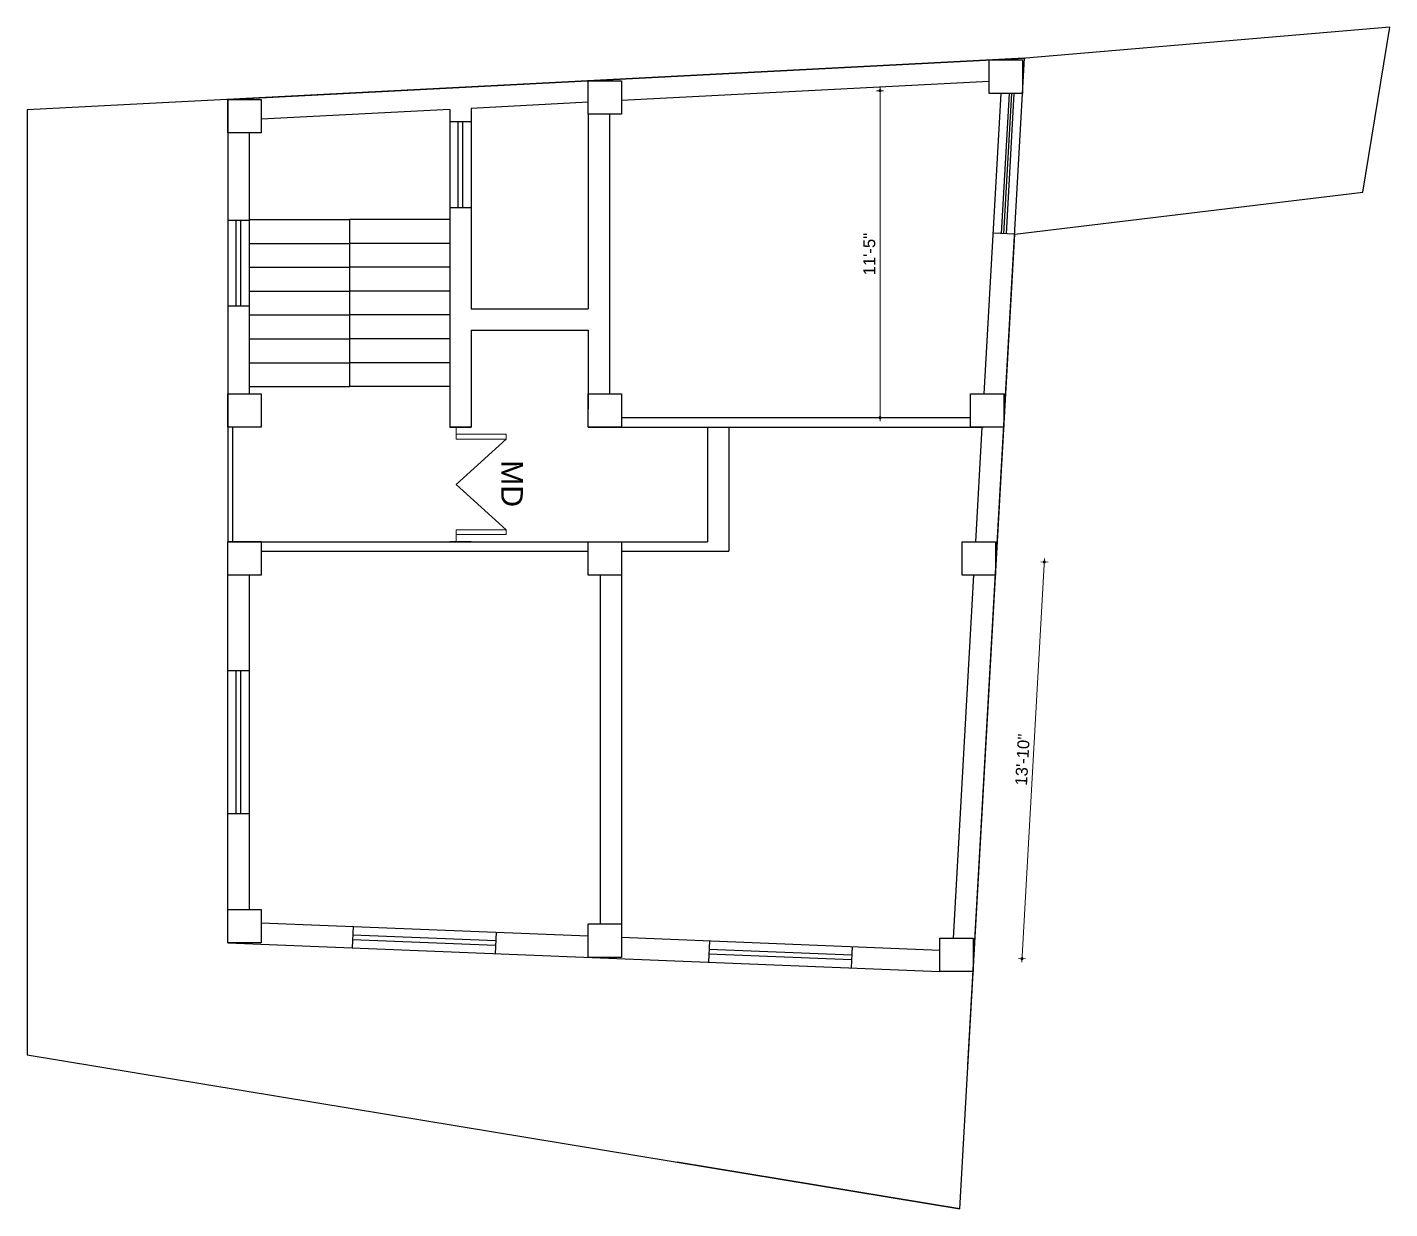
# Model space of a CAD drawing. Header units: inches. Extents: x 21707 to 1971361, y -855114 to -7342.
# Drawn here: x 30398 to 30969, y -18243 to -17748 of the extents above; entities that cross this region are included whole.
import ezdxf
from ezdxf.enums import TextEntityAlignment as Align

# ---------------------------------------------------------------- set-up
doc = ezdxf.new("R2010")
doc.units = ezdxf.units.IN
doc.header["$LTSCALE"] = 0.5
doc.header["$MEASUREMENT"] = 0
doc.header["$PDMODE"] = 66
for name, color, linetype, lineweight in [('ELEVATION', 85, 'Continuous', 9), ('hatch', 9, 'Continuous', 0), ('Toilet', 7, 'Continuous', 25)]:
    doc.layers.add(name, color=color, linetype=linetype, lineweight=lineweight)
doc.styles.get("Standard").update_dxf_attribs({"font": 'arial.ttf'})
doc.dimstyles.new('S8', dxfattribs={"dimtxt": 5, "dimasz": 1, "dimexe": 6, "dimexo": 18, "dimgap": 1.9375, "dimtad": 1, "dimdec": 0, "dimzin": 3, "dimdsep": 46, "dimlunit": 4, "dimtxsty": 'Standard', "dimblk": 'dot 2', "dimcen": 12, "dimse1": 1, "dimse2": 1, "dimclrd": 1, "dimclre": 1, "dimclrt": 256, "dimadec": 0, "dimazin": 0, "dimtfac": 0.75, "dimtdec": 0, "dimtix": 1, "dimtmove": 1, "dimatfit": 3, "dimldrblk": 'DOT', "dimfxl": 1, "dimtolj": 1, "dimtzin": 0, "dimlwd": 9, "dimlwe": 9, "dimarcsym": 0})

# ---------------------------------------------------------------- blocks, each defined once
blk = doc.blocks.new('dot1')
at = {"layer": 'hatch'}
h = blk.add_hatch(color=256, dxfattribs=at)
edge = h.paths.add_edge_path()
edge.add_arc((0, 0), 1, 0, 360)
for p, q in [((3, 0), (-3, 0)), ((0, 3), (0, -3))]:
    blk.add_line(p, q, dxfattribs=at)
blk.add_circle((0, 0), 1, dxfattribs=at)
blk = doc.blocks.new('dot 2')
at = {"layer": 'hatch', "xscale": 0.5, "yscale": 0.5, "zscale": 0.5}
blk.add_blockref('dot1', (0, 0), dxfattribs=at)
blk = doc.blocks.new('*D953')
at = {"layer": 'Defpoints', "color": 0, "transparency": 16777216}
for p in [(30727.09, -17774.12), (30727.09, -17911.1), (30755.76, -17911.1)]:
    blk.add_point(p, dxfattribs=at)
at = {"layer": 'Toilet', "color": 1, "lineweight": 9, "transparency": 16777216}
blk.add_line((30755.76, -17775.12), (30755.76, -17910.1), dxfattribs=at)
for p, rotation in [((30755.76, -17774.12), 90), ((30755.76, -17911.1), 270)]:
    blk.add_blockref('dot 2', p, dxfattribs=dict(at, rotation=rotation))
at = {"layer": 'Toilet', "transparency": 16777216, "insert": (30751.27, -17842.61), "char_height": 5, "attachment_point": 5, "rotation": 90}
blk.add_mtext('\\A1;11\'-5"', dxfattribs=at)
blk = doc.blocks.new('_Dot')
at = {"color": 0, "linetype": 'ByBlock', "lineweight": -2}
blk.add_line((-0.5, 0), (-1, 0), dxfattribs=at)
at = {"color": 0, "linetype": 'ByBlock', "const_width": 0.5}
blk.add_lwpolyline([(-0.25, 0, 1), (0.25, 0, 1)], format="xyb", close=True, dxfattribs=at)
blk = doc.blocks.new('*D954')
at = {"layer": 'Defpoints', "color": 0, "transparency": 16777216}
for p in [(30797.11, -17970.1), (30787.74, -18136.24), (30815.26, -18137.79)]:
    blk.add_point(p, dxfattribs=at)
at = {"layer": 'Toilet', "color": 1, "lineweight": 9, "transparency": 16777216}
blk.add_line((30824.56, -17972.65), (30815.31, -18136.79), dxfattribs=at)
for p, rotation in [((30824.62, -17971.66), 86.77451339904444), ((30815.26, -18137.79), 266.7745133990445)]:
    blk.add_blockref('dot 2', p, dxfattribs=dict(at, rotation=rotation))
at = {"layer": 'Toilet', "transparency": 16777216, "insert": (30815.45, -18054.47), "char_height": 5, "attachment_point": 5, "rotation": 86.7745}
blk.add_mtext('\\A1;13\'-10"', dxfattribs=at)

msp = doc.modelspace()

# ---------------------------------------------------------------- linework, layer by layer
at = {"layer": 'ELEVATION', "color": 146, "ltscale": 0.25, "true_color": 0x105689}
for p, q in [((30578.14, -17915.1), (30578.14, -17918.1)), ((30578.14, -17918.1), (30599.14, -17918.1)), ((30578.14, -17920.1), (30578.14, -17918.1)), ((30599.14, -17920.1), (30578.14, -17920.1)), ((30599.14, -17920.1), (30578.14, -17939.1)), ((30599.14, -17918.1), (30599.14, -17920.1)), ((30599.14, -17958.1), (30578.14, -17939.1)), ((30599.14, -17958.1), (30578.14, -17958.1)), ((30578.14, -17958.1), (30578.14, -17960.1)), ((30578.14, -17963.1), (30578.14, -17960.1)), ((30578.14, -17960.1), (30599.14, -17960.1)), ((30599.14, -17958.1), (30599.14, -17960.1))]:
    msp.add_line(p, q, dxfattribs=at)
at = {"layer": 'Toilet'}
for p, q in [((30482.42, -17777.82), (30816.31, -17760.47)), ((30792.54, -18182.39), (30816.31, -17760.47)), ((30801.48, -17770.25), (30647.42, -17778.26)), ((30799.37, -17901.1), (30806.47, -17775.24)), ((30806.32, -17777.82), (30806.47, -17775.24)), ((30806.66, -17833.98), (30809.97, -17775.24)), ((30807.66, -17834.04), (30810.97, -17775.24)), ((30808.66, -17834.09), (30811.98, -17775.24)), ((30482.42, -17777.82), (30482.42, -17963.1)), ((30575.42, -17782), (30496.49, -17786.1)), ((30575.42, -17782), (30575.42, -17915.1)), ((30633.42, -17778.99), (30584.42, -17781.53)), ((30584.42, -17781.53), (30584.42, -17865.53)), ((30584.42, -17781.53), (30584.42, -17865.53)), ((30575.42, -17787.05), (30584.42, -17787.05)), ((30578.92, -17823.05), (30578.92, -17787.05)), ((30580.92, -17823.05), (30580.92, -17787.05)), ((30633.42, -17783.97), (30633.42, -17865.53)), ((30642.42, -17783.97), (30642.42, -17901.1)), ((30491.42, -17791.82), (30491.42, -17901.1)), ((30491.42, -17791.82), (30491.42, -17901.1)), ((30575.42, -17823.05), (30584.42, -17823.05)), ((30491.42, -17828.46), (30482.42, -17828.46)), ((30485.92, -17864.46), (30485.92, -17828.46)), ((30487.92, -17864.46), (30487.92, -17828.46)), ((30491.42, -17828.1), (30533.42, -17828.1)), ((30491.42, -17828.1), (30533.42, -17828.1)), ((30533.42, -17828.1), (30533.42, -17898.1)), ((30575.42, -17828.1), (30533.42, -17828.1)), ((30575.42, -17828.1), (30533.42, -17828.1)), ((30812.15, -17834.29), (30803.17, -17833.78)), ((30491.42, -17838.1), (30533.42, -17838.1)), ((30491.42, -17838.1), (30533.42, -17838.1)), ((30575.42, -17838.1), (30533.42, -17838.1)), ((30575.42, -17838.1), (30533.42, -17838.1)), ((30491.42, -17848.1), (30533.42, -17848.1)), ((30491.42, -17848.1), (30533.42, -17848.1)), ((30575.42, -17848.1), (30533.42, -17848.1)), ((30575.42, -17848.1), (30533.42, -17848.1)), ((30491.42, -17858.1), (30533.42, -17858.1)), ((30491.42, -17858.1), (30533.42, -17858.1)), ((30575.42, -17858.1), (30533.42, -17858.1)), ((30575.42, -17858.1), (30533.42, -17858.1)), ((30491.42, -17864.46), (30482.42, -17864.46)), ((30491.42, -17868.1), (30533.42, -17868.1)), ((30491.42, -17868.1), (30533.42, -17868.1)), ((30575.42, -17868.1), (30533.42, -17868.1)), ((30575.42, -17868.1), (30533.42, -17868.1)), ((30584.42, -17865.53), (30633.42, -17865.53)), ((30584.42, -17874.53), (30633.42, -17874.53)), ((30584.42, -17874.53), (30584.42, -17915.1)), ((30633.42, -17874.53), (30633.42, -17907.6)), ((30491.42, -17878.1), (30533.42, -17878.1)), ((30491.42, -17878.1), (30533.42, -17878.1)), ((30575.42, -17878.1), (30533.42, -17878.1)), ((30575.42, -17878.1), (30533.42, -17878.1)), ((30491.42, -17888.1), (30533.42, -17888.1)), ((30491.42, -17888.1), (30533.42, -17888.1)), ((30575.42, -17888.1), (30533.42, -17888.1)), ((30575.42, -17888.1), (30533.42, -17888.1)), ((30491.42, -17898.1), (30533.42, -17898.1)), ((30491.42, -17898.1), (30533.42, -17898.1)), ((30575.42, -17898.1), (30533.42, -17898.1)), ((30575.42, -17898.1), (30533.42, -17898.1)), ((30647.42, -17911.1), (30793.6, -17911.1)), ((30484.42, -17915.1), (30484.42, -17963.1)), ((30575.42, -17915.1), (30584.42, -17915.1)), ((30584.42, -17915.1), (30575.42, -17915.1)), ((30633.42, -17915.1), (30799.01, -17915.1)), ((30683.42, -17915.1), (30683.42, -17963.1)), ((30692.42, -17915.1), (30692.42, -17967.1)), ((30795.88, -17963.1), (30798.58, -17915.1)), ((30496.49, -17963.1), (30482.42, -17963.1)), ((30482.42, -18117.24), (30482.42, -17963.1)), ((30496.49, -17963.1), (30633.42, -17963.1)), ((30584.42, -17963.1), (30575.42, -17963.1)), ((30584.42, -17963.1), (30575.42, -17963.1)), ((30647.42, -17963.1), (30647.42, -18123.31)), ((30647.42, -17963.1), (30683.42, -17963.1)), ((30790.11, -17963.1), (30790.87, -17963.1)), ((30496.49, -17967.1), (30633.42, -17967.1)), ((30647.42, -17967.1), (30692.42, -17967.1)), ((30491.42, -17977.1), (30491.42, -18117.24)), ((30491.42, -17977.1), (30491.42, -18117.24)), ((30638.42, -17977.1), (30638.42, -18123.31)), ((30786.52, -18129.24), (30795.09, -17977.1)), ((30491.42, -18017.17), (30482.42, -18017.17)), ((30485.92, -18077.17), (30485.92, -18017.17)), ((30487.92, -18077.17), (30487.92, -18017.17)), ((30491.42, -18077.17), (30482.42, -18077.17)), ((30496.42, -18122.79), (30633.42, -18128.3)), ((30534.95, -18124.34), (30534.58, -18133.33)), ((30482.42, -18131.24), (30780.74, -18143.24)), ((30534.72, -18129.84), (30594.68, -18132.25)), ((30534.8, -18127.84), (30594.76, -18130.25)), ((30594.9, -18126.75), (30594.53, -18135.75)), ((30647.42, -18128.87), (30780.74, -18134.23)), ((30684.29, -18130.35), (30683.93, -18139.34)), ((30684.07, -18135.84), (30743.84, -18138.25)), ((30684.15, -18133.85), (30743.92, -18136.25)), ((30744.06, -18132.75), (30743.7, -18141.75)), ((30789.14, -18242.64), (30670.74, -18223.11))]:
    msp.add_line(p, q, dxfattribs=at)
for points in [[(30812.15, -17834.29), (30958.09, -17816.63), (30969.31, -17747.53), (30816.86, -17760.44), (30398.42, -17782.19), (30398.42, -18178.19), (30789.14, -18242.64)], [(30801.48, -17761.24), (30815.48, -17761.24), (30815.48, -17775.24), (30801.48, -17775.24)], [(30633.42, -17769.97), (30647.42, -17769.97), (30647.42, -17783.97), (30633.42, -17783.97)], [(30482.49, -17777.82), (30496.49, -17777.82), (30496.49, -17791.82), (30482.49, -17791.82)], [(30482.49, -17901.1), (30496.49, -17901.1), (30496.49, -17915.1), (30482.49, -17915.1)], [(30633.42, -17901.1), (30647.42, -17901.1), (30647.42, -17915.1), (30633.42, -17915.1)], [(30793.6, -17901.1), (30807.6, -17901.1), (30807.6, -17915.1), (30793.6, -17915.1)], [(30482.42, -17963.1), (30496.42, -17963.1), (30496.42, -17977.1), (30482.42, -17977.1)], [(30633.42, -17963.1), (30647.42, -17963.1), (30647.42, -17977.1), (30633.42, -17977.1)], [(30790.11, -17963.1), (30804.11, -17963.1), (30804.11, -17977.1), (30790.11, -17977.1)], [(30482.42, -18117.24), (30496.42, -18117.24), (30496.42, -18131.24), (30482.42, -18131.24)], [(30633.42, -18123.31), (30647.42, -18123.31), (30647.42, -18137.31), (30633.42, -18137.31)], [(30780.74, -18129.24), (30794.74, -18129.24), (30794.74, -18143.24), (30780.74, -18143.24)]]:
    msp.add_lwpolyline(points, close=True, dxfattribs=at)
msp.add_lwpolyline([(30792.54, -18182.39), (30816.31, -17760.47), (30482.42, -17777.82)], dxfattribs=at)

# ---------------------------------------------------------------- texts
msp.add_text('MD', height=9.03, rotation=270).set_placement((30601.56, -17938.78), align=Align.MIDDLE_CENTER)

# ---------------------------------------------------------------- dimensions: what is measured, and where the dimension line sits
dim = msp.add_linear_dim(base=(30755.76, -17911.1), p1=(30727.09, -17774.12), p2=(30727.09, -17911.1), angle=90, dimstyle='S8', override={"dimfxl": 2, "dimfxlon": 1, "dimarcsym": 1}, dxfattribs=at)
dim.commit()
dim.dimension.update_dxf_attribs({"geometry": '*D953', "text_midpoint": (30751.27, -17842.61)})
dim = msp.add_aligned_dim(p1=(30797.11, -17970.1), p2=(30787.74, -18136.24), distance=27.56, dimstyle='S8', override={"dimfxl": 2, "dimfxlon": 1, "dimarcsym": 1}, dxfattribs=at)
dim.commit()
dim.dimension.update_dxf_attribs({"geometry": '*D954', "text_midpoint": (30815.45, -18054.47)})

doc.saveas('drawing.dxf')
